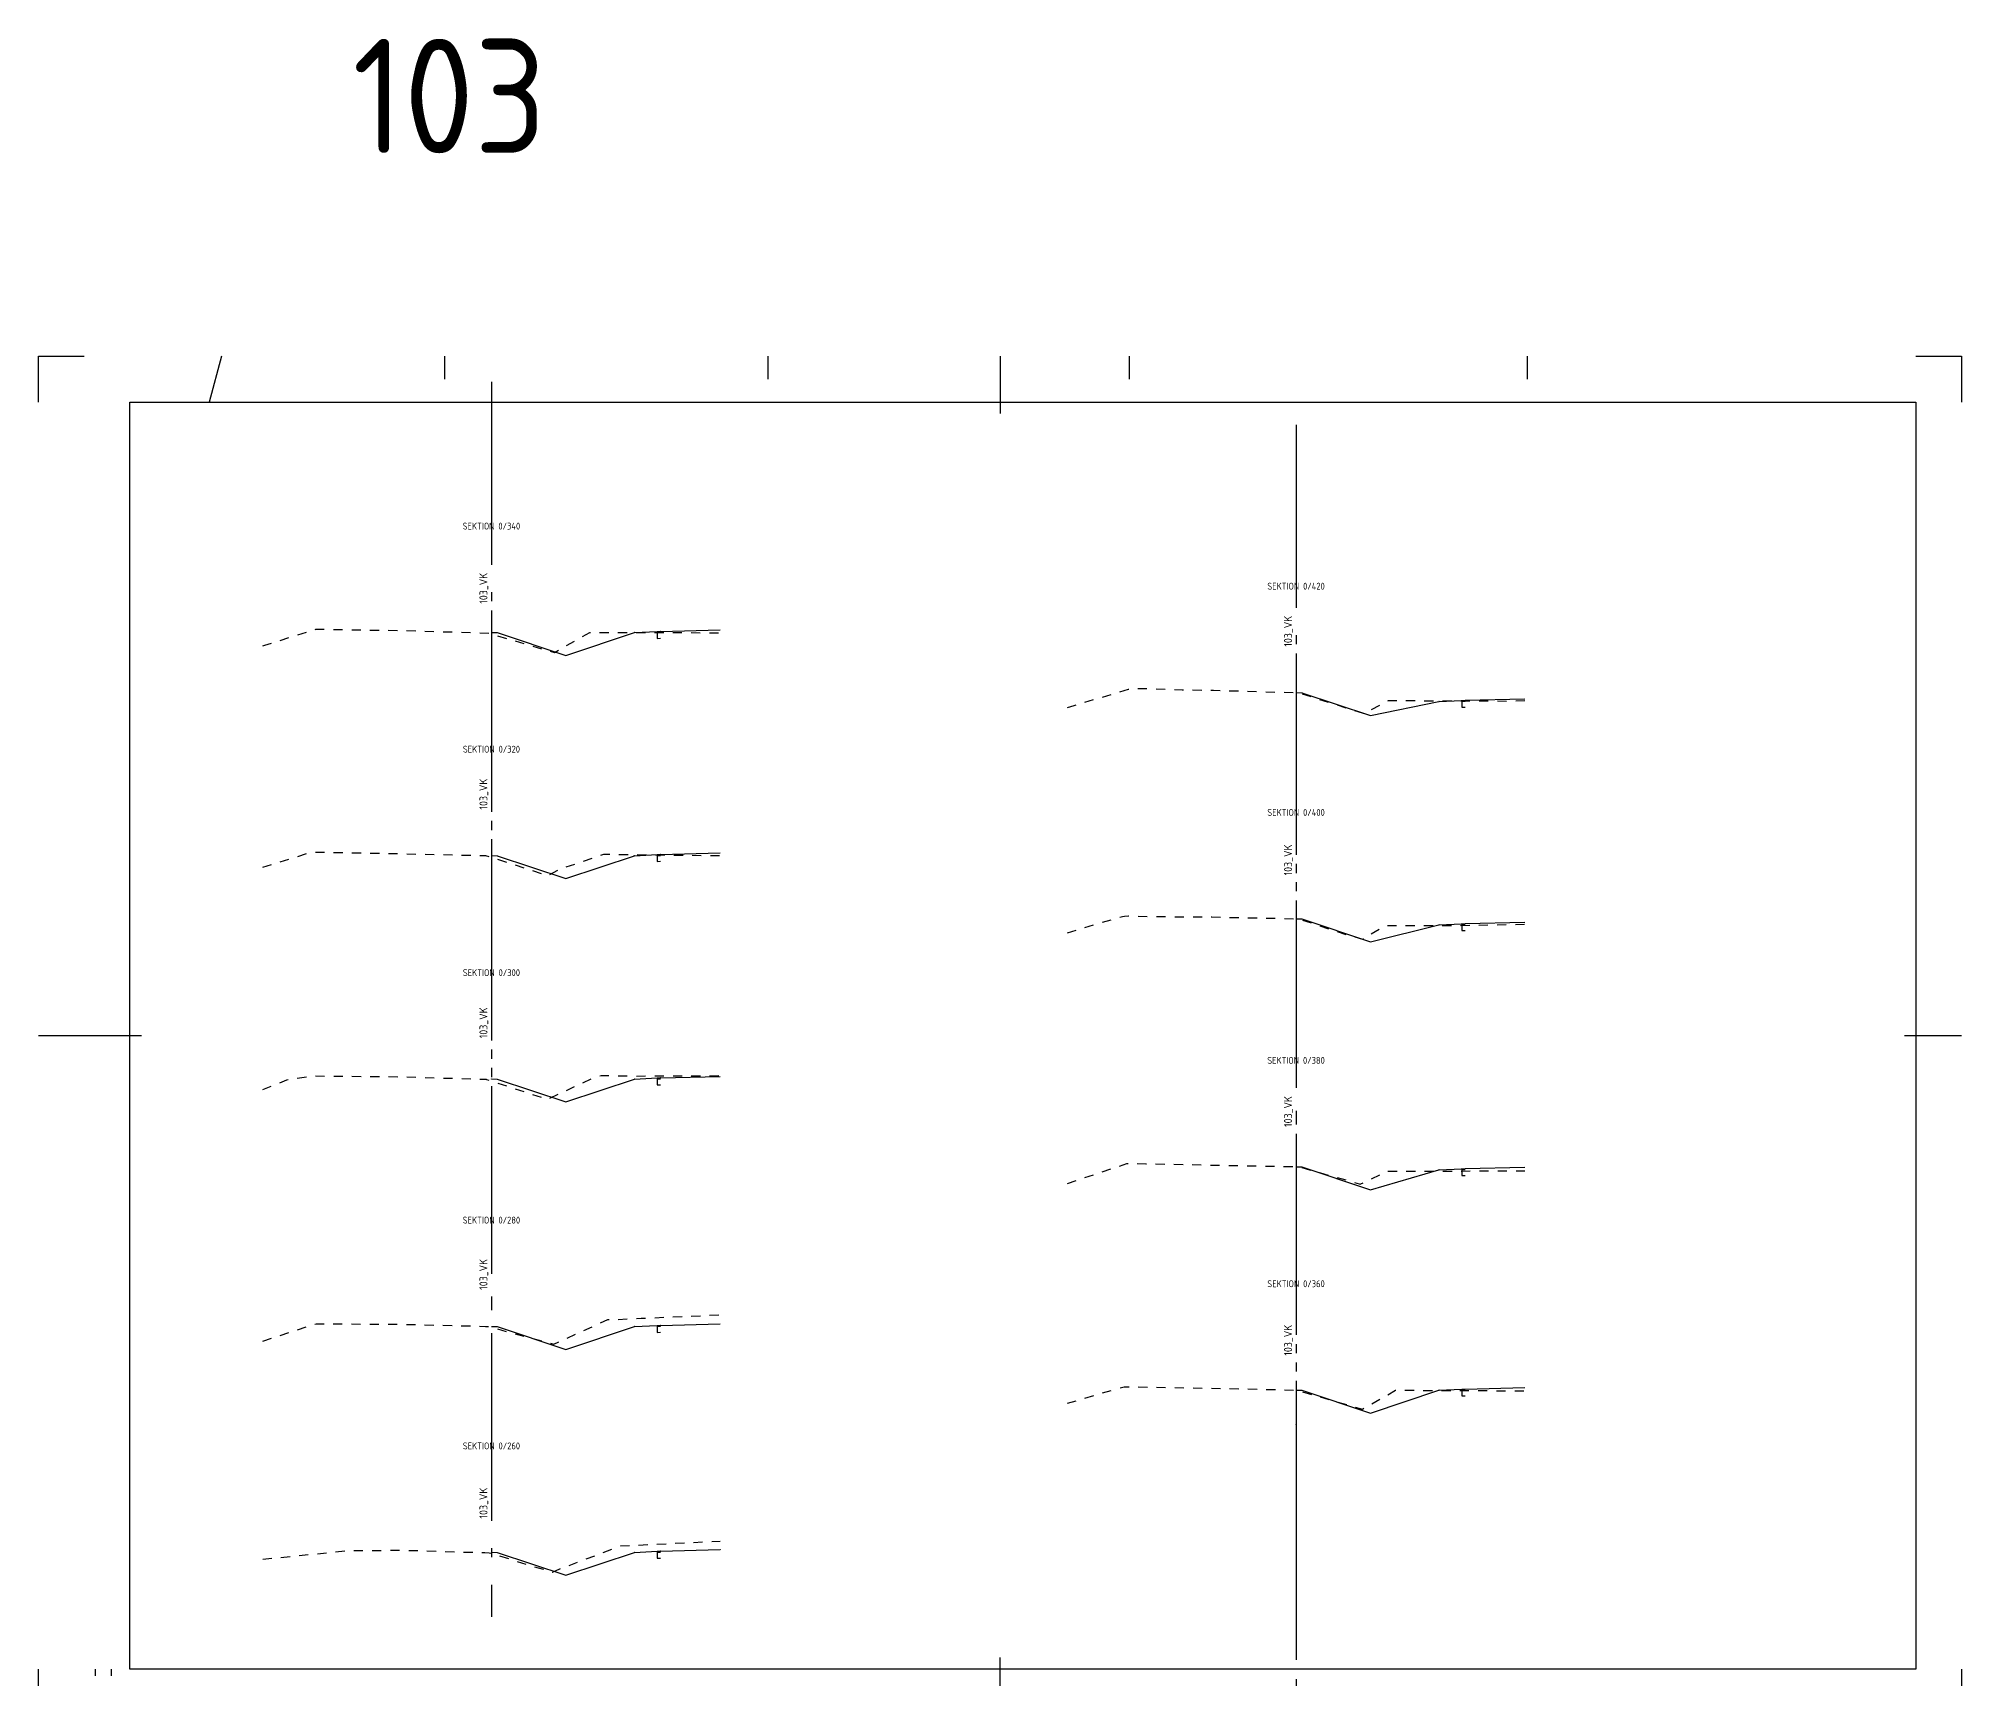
# Model space of a CAD drawing. Header units: metres. Extents: x 117388 to 118308, y 6148643 to 6149172.
# Drawn here: x 118126.8 to 118210.9, y 6149006 to 6149077.7 of the extents above; entities that cross this region are included whole.
import ezdxf
from ezdxf.enums import TextEntityAlignment as Align

# ---------------------------------------------------------------- set-up
doc = ezdxf.new("R2010")
doc.units = ezdxf.units.M
doc.header["$LTSCALE"] = 0.4
doc.linetypes.add('CENTRUMLINJE', pattern=[27, 20, -3, 1, -3])
doc.linetypes.add('DASHED_1', pattern=[2, 1, -1])
doc.layers.get('0').update_dxf_attribs({"linetype": 'CONTINUOUS'})
for name, color, linetype in [('M-312A @ 1', 3, 'CONTINUOUS'), ('M-37-CL', 1, 'CENTRUMLINJE'), ('M-37-CL_Txt', 1, 'CONTINUOUS'), ('M-37-Mark', 9, 'DASHED_1'), ('M-37-OB_B1', 4, 'CONTINUOUS'), ('M-37-OB_Bi1', 4, 'CONTINUOUS'), ('M-37-OB_Bi2', 4, 'CONTINUOUS'), ('M-37-SektNr', 3, 'CONTINUOUS'), ('M-37-Vag-Overyta', 3, 'CONTINUOUS'), ('M-37-Vag-Slitlager', 4, 'CONTINUOUS'), ('Road_LayerForCsGenerator', 7, 'CONTINUOUS'), ('T19202X', 7, 'CONTINUOUS')]:
    doc.layers.add(name, color=color, linetype=linetype)
doc.layers.add('Non-PlotDot', color=7, linetype='CONTINUOUS', plot=False)
doc.styles.add('ISO-Anno-50', font='iso.shx', dxfattribs={"height": 5})
doc.styles.add('P_ISO_30', font='ISO', dxfattribs={"height": 3})

# ---------------------------------------------------------------- blocks, each defined once
blk = doc.blocks.new('_A1')
at = {"color": 1}
for p, q in [((0, 574), (0, 594)), ((0, 594), (20, 594)), ((821, 594), (841, 594)), ((841, 594), (841, 574)), ((0, 0), (0, 20)), ((25, 17), (25, 20)), ((32, 17), (32, 20)), ((841, 20), (841, 0)), ((20, 0), (0, 0)), ((841, 0), (821, 0))]:
    blk.add_line(p, q, dxfattribs=at)
at = {"color": 6}
for p, q in [((80, 594), (74.61, 574)), ((177.5, 594), (177.5, 584)), ((319, 594), (319, 584)), ((420.5, 594), (420.5, 569)), ((477, 594), (477, 584)), ((651, 594), (651, 584)), ((0, 297), (45, 297)), ((816, 297), (841, 297)), ((420.5, 0), (420.5, 25)), ((177.5, 0), (177.5, 10)), ((319, 0), (319, 10)), ((477, 0), (477, 10)), ((651, 0), (651, 10))]:
    blk.add_line(p, q, dxfattribs=at)
at = {"color": 7}
for p, q in [((40, 574), (821, 574)), ((40, 20), (40, 574)), ((821, 574), (821, 20)), ((821, 20), (40, 20))]:
    blk.add_line(p, q, dxfattribs=at)

msp = doc.modelspace()

# ---------------------------------------------------------------- linework, layer by layer
at = {"layer": 'M-37-CL'}
for p, q in [((118146.564, 6149062.654), (118146.564, 6149039.654)), ((118181.752, 6149060.775), (118181.752, 6149037.775)), ((118146.564, 6149052.654), (118146.564, 6149029.654)), ((118181.752, 6149050.775), (118181.752, 6149027.775)), ((118146.564, 6149042.654), (118146.564, 6149019.654)), ((118181.752, 6149039.775), (118181.752, 6149016.775)), ((118146.564, 6149031.654), (118146.564, 6149008.654)), ((118181.752, 6149029.775), (118181.752, 6149006.775)), ((118181.752, 6149015.133), (118181.752, 6148992.133))]:
    msp.add_line(p, q, dxfattribs=at)
at = {"layer": 'M-37-Mark', "flags": 128}
for points in [[(118136.564, 6149051.109), (118136.65, 6149051.135), (118138.882, 6149051.837), (118139.331, 6149051.829), (118142.699, 6149051.778), (118143.301, 6149051.764), (118146.444, 6149051.662), (118146.564, 6149051.626), (118148.793, 6149050.967), (118149.317, 6149050.816), (118149.577, 6149050.964), (118150.864, 6149051.694), (118155.728, 6149051.683), (118156.564, 6149051.681)], [(118171.752, 6149048.406), (118172.042, 6149048.494), (118174.418, 6149049.214), (118174.794, 6149049.248), (118176.776, 6149049.189), (118178.141, 6149049.164), (118180.917, 6149049.086), (118181.752, 6149049.063), (118181.879, 6149049.06), (118184.108, 6149048.338), (118184.701, 6149048.166), (118184.85, 6149048.22), (118185.801, 6149048.716), (118191.018, 6149048.694), (118191.752, 6149048.711)], [(118136.564, 6149041.427), (118138.496, 6149042.029), (118138.696, 6149042.091), (118138.995, 6149042.086), (118142.454, 6149042.025), (118142.783, 6149042.014), (118146.301, 6149041.939), (118146.564, 6149041.859), (118146.628, 6149041.84), (118149.04, 6149041.061), (118149.511, 6149041.328), (118151.477, 6149041.999), (118156.564, 6149041.933)], [(118171.752, 6149038.558), (118172.3, 6149038.737), (118174.161, 6149039.277), (118174.244, 6149039.285), (118174.43, 6149039.302), (118175.357, 6149039.274), (118178.068, 6149039.253), (118179.305, 6149039.225), (118181.752, 6149039.176), (118181.872, 6149039.173), (118181.907, 6149039.159), (118184.004, 6149038.464), (118184.661, 6149038.284), (118185.577, 6149038.83), (118185.667, 6149038.874), (118188.618, 6149038.875), (118191.752, 6149038.935)], [(118136.564, 6149031.704), (118137.623, 6149032.137), (118138.595, 6149032.273), (118138.702, 6149032.302), (118142.56, 6149032.266), (118142.575, 6149032.265), (118142.592, 6149032.265), (118146.327, 6149032.157), (118146.353, 6149032.148), (118146.564, 6149032.079), (118149.001, 6149031.282), (118150.948, 6149032.177), (118151.365, 6149032.319), (118152.881, 6149032.298), (118156.564, 6149032.315)], [(118171.752, 6149027.6), (118174.355, 6149028.472), (118175.185, 6149028.465), (118178.093, 6149028.405), (118178.909, 6149028.388), (118181.752, 6149028.337), (118181.857, 6149028.336), (118184.509, 6149027.59), (118184.572, 6149027.573), (118184.586, 6149027.581), (118185.743, 6149028.144), (118187.169, 6149028.143), (118191.752, 6149028.149)], [(118136.564, 6149020.706), (118138.776, 6149021.429), (118138.898, 6149021.468), (118142.579, 6149021.442), (118142.721, 6149021.444), (118146.301, 6149021.352), (118146.432, 6149021.348), (118146.539, 6149021.315), (118146.564, 6149021.308), (118149.295, 6149020.574), (118150.528, 6149021.137), (118151.655, 6149021.646), (118151.967, 6149021.651), (118153.105, 6149021.704), (118156.564, 6149021.855)], [(118171.752, 6149017.991), (118174.231, 6149018.714), (118174.629, 6149018.705), (118178.023, 6149018.649), (118178.508, 6149018.64), (118181.752, 6149018.565), (118181.784, 6149018.564), (118184.327, 6149017.824), (118184.652, 6149017.737), (118184.764, 6149017.792), (118186.107, 6149018.56), (118191.752, 6149018.533)], [(118136.564, 6149011.172), (118138.716, 6149011.387), (118138.961, 6149011.412), (118140.29, 6149011.545), (118142.497, 6149011.565), (118142.535, 6149011.565), (118142.784, 6149011.563), (118146.272, 6149011.458), (118146.471, 6149011.453), (118146.564, 6149011.424), (118148.821, 6149010.729), (118149.235, 6149010.605), (118149.562, 6149010.754), (118152.225, 6149011.752), (118156.564, 6149011.963)]]:
    msp.add_lwpolyline(points, dxfattribs=at)
at = {"layer": 'M-37-OB_B1', "flags": 128}
for points in [[(118146.564, 6149051.692), (118146.814, 6149051.685), (118149.814, 6149050.686), (118152.814, 6149051.685), (118153.814, 6149051.735), (118153.814, 6149051.435), (118153.964, 6149051.439)], [(118181.752, 6149049.066), (118182.002, 6149049.06), (118185.002, 6149048.061), (118188.002, 6149048.674), (118189.002, 6149048.724), (118189.002, 6149048.424), (118189.152, 6149048.428)], [(118146.564, 6149041.939), (118146.814, 6149041.933), (118149.814, 6149040.934), (118152.814, 6149041.933), (118153.814, 6149041.983), (118153.814, 6149041.683), (118153.964, 6149041.687)], [(118181.752, 6149039.173), (118182.002, 6149039.167), (118185.002, 6149038.168), (118188.002, 6149038.909), (118189.002, 6149038.959), (118189.002, 6149038.659), (118189.152, 6149038.663)], [(118146.564, 6149032.168), (118146.814, 6149032.162), (118149.814, 6149031.163), (118152.814, 6149032.162), (118153.814, 6149032.212), (118153.814, 6149031.912), (118153.964, 6149031.916)], [(118181.752, 6149028.332), (118182.002, 6149028.326), (118185.002, 6149027.327), (118188.002, 6149028.197), (118189.002, 6149028.247), (118189.002, 6149027.947), (118189.152, 6149027.951)], [(118146.564, 6149021.347), (118146.814, 6149021.341), (118149.814, 6149020.342), (118152.814, 6149021.341), (118153.814, 6149021.391), (118153.814, 6149021.091), (118153.964, 6149021.095)], [(118181.752, 6149018.565), (118182.002, 6149018.559), (118185.002, 6149017.56), (118188.002, 6149018.559), (118189.002, 6149018.609), (118189.002, 6149018.309), (118189.152, 6149018.313)], [(118146.564, 6149011.476), (118146.814, 6149011.47), (118149.814, 6149010.471), (118152.814, 6149011.47), (118153.814, 6149011.52), (118153.814, 6149011.22), (118153.964, 6149011.224)]]:
    msp.add_lwpolyline(points, dxfattribs=at)
at = {"layer": 'M-37-OB_Bi1', "flags": 128}
for points in [[(118146.564, 6149051.692), (118146.814, 6149051.685), (118149.814, 6149050.686), (118152.814, 6149051.685), (118153.814, 6149051.735), (118153.814, 6149051.695), (118153.964, 6149051.699)], [(118181.752, 6149049.066), (118182.002, 6149049.06), (118185.002, 6149048.061), (118188.002, 6149048.674), (118189.002, 6149048.724), (118189.002, 6149048.684), (118189.152, 6149048.688)], [(118146.564, 6149041.939), (118146.814, 6149041.933), (118149.814, 6149040.934), (118152.814, 6149041.933), (118153.814, 6149041.983), (118153.814, 6149041.943), (118153.964, 6149041.947)], [(118181.752, 6149039.173), (118182.002, 6149039.167), (118185.002, 6149038.168), (118188.002, 6149038.909), (118189.002, 6149038.959), (118189.002, 6149038.919), (118189.152, 6149038.923)], [(118146.564, 6149032.168), (118146.814, 6149032.162), (118149.814, 6149031.163), (118152.814, 6149032.162), (118153.814, 6149032.212), (118153.814, 6149032.172), (118153.964, 6149032.176)], [(118181.752, 6149028.332), (118182.002, 6149028.326), (118185.002, 6149027.327), (118188.002, 6149028.197), (118189.002, 6149028.247), (118189.002, 6149028.207), (118189.152, 6149028.211)], [(118146.564, 6149021.347), (118146.814, 6149021.341), (118149.814, 6149020.342), (118152.814, 6149021.341), (118153.814, 6149021.391), (118153.814, 6149021.351), (118153.964, 6149021.355)], [(118181.752, 6149018.565), (118182.002, 6149018.559), (118185.002, 6149017.56), (118188.002, 6149018.559), (118189.002, 6149018.609), (118189.002, 6149018.569), (118189.152, 6149018.573)], [(118146.564, 6149011.476), (118146.814, 6149011.47), (118149.814, 6149010.471), (118152.814, 6149011.47), (118153.814, 6149011.52), (118153.814, 6149011.48), (118153.964, 6149011.484)]]:
    msp.add_lwpolyline(points, dxfattribs=at)
at = {"layer": 'M-37-OB_Bi2', "flags": 128}
for points in [[(118146.564, 6149051.692), (118146.814, 6149051.685), (118149.814, 6149050.686), (118152.814, 6149051.685), (118153.814, 6149051.735), (118153.814, 6149051.695), (118153.964, 6149051.699)], [(118181.752, 6149049.066), (118182.002, 6149049.06), (118185.002, 6149048.061), (118188.002, 6149048.674), (118189.002, 6149048.724), (118189.002, 6149048.684), (118189.152, 6149048.688)], [(118146.564, 6149041.939), (118146.814, 6149041.933), (118149.814, 6149040.934), (118152.814, 6149041.933), (118153.814, 6149041.983), (118153.814, 6149041.943), (118153.964, 6149041.947)], [(118181.752, 6149039.173), (118182.002, 6149039.167), (118185.002, 6149038.168), (118188.002, 6149038.909), (118189.002, 6149038.959), (118189.002, 6149038.919), (118189.152, 6149038.923)], [(118146.564, 6149032.168), (118146.814, 6149032.162), (118149.814, 6149031.163), (118152.814, 6149032.162), (118153.814, 6149032.212), (118153.814, 6149032.172), (118153.964, 6149032.176)], [(118181.752, 6149028.332), (118182.002, 6149028.326), (118185.002, 6149027.327), (118188.002, 6149028.197), (118189.002, 6149028.247), (118189.002, 6149028.207), (118189.152, 6149028.211)], [(118146.564, 6149021.347), (118146.814, 6149021.341), (118149.814, 6149020.342), (118152.814, 6149021.341), (118153.814, 6149021.391), (118153.814, 6149021.351), (118153.964, 6149021.355)], [(118181.752, 6149018.565), (118182.002, 6149018.559), (118185.002, 6149017.56), (118188.002, 6149018.559), (118189.002, 6149018.609), (118189.002, 6149018.569), (118189.152, 6149018.573)], [(118146.564, 6149011.476), (118146.814, 6149011.47), (118149.814, 6149010.471), (118152.814, 6149011.47), (118153.814, 6149011.52), (118153.814, 6149011.48), (118153.964, 6149011.484)]]:
    msp.add_lwpolyline(points, dxfattribs=at)
at = {"layer": 'M-37-Vag-Overyta', "flags": 128}
for points in [[(118146.562, 6149051.692), (118146.563, 6149051.691), (118146.564, 6149051.692), (118146.814, 6149051.685), (118149.814, 6149050.686), (118152.814, 6149051.685), (118153.814, 6149051.735), (118153.964, 6149051.739), (118156.564, 6149051.804)], [(118181.75, 6149049.066), (118181.751, 6149049.066), (118181.752, 6149049.066), (118182.002, 6149049.06), (118185.002, 6149048.061), (118188.002, 6149048.674), (118189.002, 6149048.724), (118189.152, 6149048.728), (118191.752, 6149048.793)], [(118146.562, 6149041.94), (118146.563, 6149041.939), (118146.564, 6149041.939), (118146.814, 6149041.933), (118149.814, 6149040.934), (118152.814, 6149041.933), (118153.814, 6149041.983), (118153.964, 6149041.987), (118156.564, 6149042.052)], [(118181.75, 6149039.173), (118181.751, 6149039.173), (118181.752, 6149039.173), (118182.002, 6149039.167), (118185.002, 6149038.168), (118188.002, 6149038.909), (118189.002, 6149038.959), (118189.152, 6149038.963), (118191.752, 6149039.028)], [(118146.562, 6149032.168), (118146.563, 6149032.168), (118146.564, 6149032.168), (118146.814, 6149032.162), (118149.814, 6149031.163), (118152.814, 6149032.162), (118153.814, 6149032.212), (118153.964, 6149032.216), (118156.564, 6149032.281)], [(118181.75, 6149028.332), (118181.751, 6149028.332), (118181.752, 6149028.332), (118182.002, 6149028.326), (118185.002, 6149027.327), (118188.002, 6149028.197), (118189.002, 6149028.247), (118189.152, 6149028.251), (118191.752, 6149028.316)], [(118146.562, 6149021.347), (118146.563, 6149021.347), (118146.564, 6149021.347), (118146.814, 6149021.341), (118149.814, 6149020.342), (118152.814, 6149021.341), (118153.814, 6149021.391), (118153.964, 6149021.395), (118156.564, 6149021.46)], [(118181.75, 6149018.565), (118181.751, 6149018.565), (118181.752, 6149018.565), (118182.002, 6149018.559), (118185.002, 6149017.56), (118188.002, 6149018.559), (118189.002, 6149018.609), (118189.152, 6149018.613), (118191.752, 6149018.678)], [(118146.562, 6149011.477), (118146.563, 6149011.476), (118146.564, 6149011.476), (118146.814, 6149011.47), (118149.814, 6149010.471), (118152.814, 6149011.47), (118153.814, 6149011.52), (118153.964, 6149011.524), (118156.564, 6149011.589)]]:
    msp.add_lwpolyline(points, dxfattribs=at)
at = {"layer": 'M-37-Vag-Slitlager', "flags": 128}
for points in [[(118146.564, 6149051.692), (118146.814, 6149051.685), (118149.814, 6149050.686), (118152.814, 6149051.685), (118153.814, 6149051.735), (118153.814, 6149051.695), (118153.964, 6149051.699)], [(118181.752, 6149049.066), (118182.002, 6149049.06), (118185.002, 6149048.061), (118188.002, 6149048.674), (118189.002, 6149048.724), (118189.002, 6149048.684), (118189.152, 6149048.688)], [(118146.564, 6149041.939), (118146.814, 6149041.933), (118149.814, 6149040.934), (118152.814, 6149041.933), (118153.814, 6149041.983), (118153.814, 6149041.943), (118153.964, 6149041.947)], [(118181.752, 6149039.173), (118182.002, 6149039.167), (118185.002, 6149038.168), (118188.002, 6149038.909), (118189.002, 6149038.959), (118189.002, 6149038.919), (118189.152, 6149038.923)], [(118146.564, 6149032.168), (118146.814, 6149032.162), (118149.814, 6149031.163), (118152.814, 6149032.162), (118153.814, 6149032.212), (118153.814, 6149032.172), (118153.964, 6149032.176)], [(118181.752, 6149028.332), (118182.002, 6149028.326), (118185.002, 6149027.327), (118188.002, 6149028.197), (118189.002, 6149028.247), (118189.002, 6149028.207), (118189.152, 6149028.211)], [(118146.564, 6149021.347), (118146.814, 6149021.341), (118149.814, 6149020.342), (118152.814, 6149021.341), (118153.814, 6149021.391), (118153.814, 6149021.351), (118153.964, 6149021.355)], [(118181.752, 6149018.565), (118182.002, 6149018.559), (118185.002, 6149017.56), (118188.002, 6149018.559), (118189.002, 6149018.609), (118189.002, 6149018.569), (118189.152, 6149018.573)], [(118146.564, 6149011.476), (118146.814, 6149011.47), (118149.814, 6149010.471), (118152.814, 6149011.47), (118153.814, 6149011.52), (118153.814, 6149011.48), (118153.964, 6149011.484)]]:
    msp.add_lwpolyline(points, dxfattribs=at)
at = {"layer": 'Non-PlotDot'}
for centre in [(118146.562, 6149051.692), (118146.563, 6149051.691), (118146.564, 6149051.692), (118146.814, 6149051.685), (118152.814, 6149051.685), (118153.814, 6149051.735), (118153.964, 6149051.739), (118156.564, 6149051.804), (118149.814, 6149050.686), (118181.75, 6149049.066), (118181.751, 6149049.066), (118181.752, 6149049.066), (118182.002, 6149049.06), (118185.002, 6149048.061), (118188.002, 6149048.674), (118189.002, 6149048.724), (118189.152, 6149048.728), (118191.752, 6149048.793), (118146.562, 6149041.94), (118146.563, 6149041.939), (118146.564, 6149041.939), (118146.814, 6149041.933), (118152.814, 6149041.933), (118153.814, 6149041.983), (118153.964, 6149041.987), (118156.564, 6149042.052), (118149.814, 6149040.934), (118181.75, 6149039.173), (118181.751, 6149039.173), (118181.752, 6149039.173), (118182.002, 6149039.167), (118188.002, 6149038.909), (118189.002, 6149038.959), (118189.152, 6149038.963), (118191.752, 6149039.028), (118185.002, 6149038.168), (118146.562, 6149032.168), (118146.563, 6149032.168), (118146.564, 6149032.168), (118146.814, 6149032.162), (118152.814, 6149032.162), (118153.814, 6149032.212), (118153.964, 6149032.216), (118156.564, 6149032.281), (118149.814, 6149031.163), (118181.75, 6149028.332), (118181.751, 6149028.332), (118181.752, 6149028.332), (118182.002, 6149028.326), (118188.002, 6149028.197), (118189.002, 6149028.247), (118189.152, 6149028.251), (118191.752, 6149028.316), (118185.002, 6149027.327), (118146.562, 6149021.347), (118146.563, 6149021.347), (118146.564, 6149021.347), (118146.814, 6149021.341), (118152.814, 6149021.341), (118153.814, 6149021.391), (118153.964, 6149021.395), (118156.564, 6149021.46), (118149.814, 6149020.342), (118189.002, 6149018.609), (118189.152, 6149018.613), (118191.752, 6149018.678), (118181.75, 6149018.565), (118181.751, 6149018.565), (118181.752, 6149018.565), (118182.002, 6149018.559), (118188.002, 6149018.559), (118185.002, 6149017.56), (118146.562, 6149011.477), (118146.563, 6149011.476), (118146.564, 6149011.476), (118146.814, 6149011.47), (118152.814, 6149011.47), (118153.814, 6149011.52), (118153.964, 6149011.524), (118156.564, 6149011.589), (118149.814, 6149010.471)]:
    msp.add_circle(centre, 0.001, dxfattribs=at)
at = {"layer": 'Road_LayerForCsGenerator'}
for centre in [(118146.564, 6149049.948), (118181.752, 6149047.069), (118146.564, 6149039.948), (118181.752, 6149037.069), (118146.564, 6149029.948), (118181.752, 6149027.069), (118146.564, 6149019.948), (118181.752, 6149017.069), (118146.564, 6149009.948)]:
    msp.add_circle(centre, 0.001, dxfattribs=at)
at = {"layer": 'T19202X', "color": 7}
for centre in [(118146.564, 6149049.948), (118181.752, 6149047.069), (118146.564, 6149039.948), (118181.752, 6149037.069), (118146.564, 6149029.948), (118181.752, 6149027.069), (118146.564, 6149019.948), (118181.752, 6149017.069), (118146.564, 6149009.948)]:
    msp.add_circle(centre, 0.001, dxfattribs=at)

# ---------------------------------------------------------------- block references
at = {"xscale": 0.1000000000058208, "yscale": 0.09999999962747097, "zscale": 0.1}
msp.add_blockref('_A1', (118126.755, 6149004.367), dxfattribs=at)

# ---------------------------------------------------------------- texts
at = {"layer": 'M-312A @ 1', "insert": (118140.485, 6149077.648), "char_height": 5, "width": 35.5215, "attachment_point": 1, "style": 'ISO-Anno-50'}
msp.add_mtext('103', dxfattribs=at)
at = {"layer": 'M-37-CL_Txt', "style": 'P_ISO_30'}
for p in [(118146.214, 6149052.948), (118181.402, 6149051.069), (118146.214, 6149043.948), (118181.402, 6149041.069), (118146.214, 6149033.948), (118181.402, 6149030.069), (118146.214, 6149022.948), (118181.402, 6149020.069), (118146.214, 6149012.948)]:
    msp.add_text('103_VK', height=0.35, rotation=90.01167, dxfattribs=at).set_placement(p, align=Align.MIDDLE_LEFT)
at = {"layer": 'M-37-SektNr', "style": 'P_ISO_30'}
for s, p in [('SEKTION 0/340', (118146.564, 6149056.192)), ('SEKTION 0/420', (118181.752, 6149053.566)), ('SEKTION 0/320', (118146.564, 6149046.439)), ('SEKTION 0/400', (118181.752, 6149043.673)), ('SEKTION 0/300', (118146.564, 6149036.668)), ('SEKTION 0/380', (118181.752, 6149032.832)), ('SEKTION 0/280', (118146.564, 6149025.847)), ('SEKTION 0/360', (118181.752, 6149023.065)), ('SEKTION 0/260', (118146.564, 6149015.976))]:
    msp.add_text(s, height=0.3, dxfattribs=at).set_placement(p, align=Align.CENTER)

doc.saveas('drawing.dxf')
